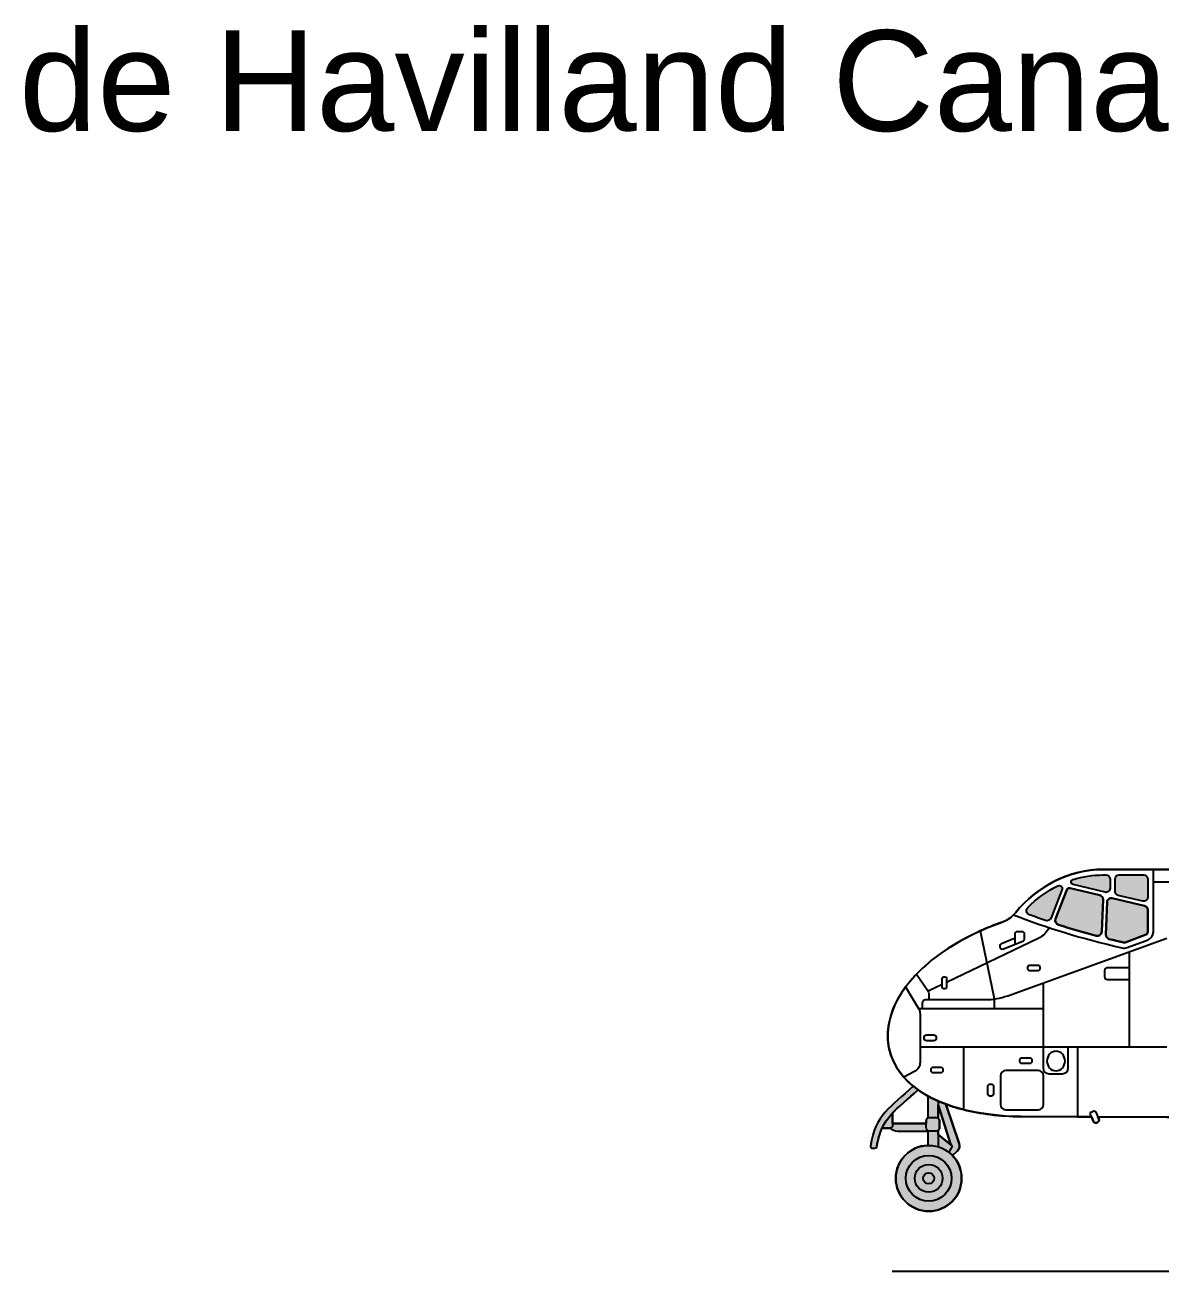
# Model space of a CAD drawing. Extents: x 65 to 351, y 40 to 244.
# Drawn here: x 65.3 to 114, y 190.4 to 243.9 of the extents above; entities that cross this region are included whole.
import ezdxf

# ---------------------------------------------------------------- set-up
doc = ezdxf.new("R2010")
doc.units = 0
doc.header["$MEASUREMENT"] = 0
for name, color, linetype in [('4-VIEW', 7, 'CONTINUOUS'), ('SOLIDS', 7, 'CONTINUOUS'), ('TITLE', 7, 'CONTINUOUS')]:
    doc.layers.add(name, color=color, linetype=linetype)

msp = doc.modelspace()

# ---------------------------------------------------------------- hatches: boundary and pattern name
at = {"layer": 'SOLIDS'}
h = msp.add_hatch(color=254, dxfattribs=at)
edge = h.paths.add_edge_path()
edge.add_spline(control_points=[(109.567, 206.948), (109.094, 206.713), (108.659, 206.397), (108.278, 206.019), (108.231, 205.972), (108.213, 205.908), (108.227, 205.843), (108.241, 205.777), (108.285, 205.727), (108.348, 205.704), (108.577, 205.62), (108.807, 205.538), (109.038, 205.46), (109.136, 205.427), (109.242, 205.476), (109.278, 205.572), (109.278, 205.572), (109.754, 206.8), (109.754, 206.8), (109.799, 206.916), (109.65, 206.99), (109.567, 206.948), (109.567, 206.948), (109.567, 206.948), (109.567, 206.948)], knot_values=[0, 0, 0, 0, 1, 1, 1, 2, 2, 2, 3, 3, 3, 4, 4, 4, 5, 5, 5, 6, 6, 6, 7, 7, 7, 8, 8, 8, 8], degree=3, periodic=1)
edge = h.paths.add_edge_path()
edge.add_spline(control_points=[(111.519, 207.414), (111.07, 207.414), (110.634, 207.343), (110.219, 207.212), (110.171, 207.196), (110.139, 207.152), (110.141, 207.101), (110.143, 207.05), (110.177, 207.009), (110.227, 206.997), (110.227, 206.997), (111.593, 206.672), (111.593, 206.672), (111.647, 206.659), (111.699, 206.67), (111.742, 206.705), (111.786, 206.739), (111.809, 206.787), (111.809, 206.842), (111.809, 206.842), (111.809, 207.238), (111.809, 207.238), (111.809, 207.335), (111.73, 207.414), (111.633, 207.414), (111.633, 207.414), (111.519, 207.414), (111.519, 207.414), (111.519, 207.414), (111.519, 207.414), (111.519, 207.414)], knot_values=[0, 0, 0, 0, 1, 1, 1, 2, 2, 2, 3, 3, 3, 4, 4, 4, 5, 5, 5, 6, 6, 6, 7, 7, 7, 8, 8, 8, 9, 9, 9, 10, 10, 10, 10], degree=3, periodic=1)
edge = h.paths.add_edge_path()
edge.add_spline(control_points=[(112.02, 207.238), (112.02, 207.238), (112.02, 206.708), (112.02, 206.708), (112.02, 206.626), (112.074, 206.557), (112.155, 206.538), (112.155, 206.538), (113.208, 206.287), (113.208, 206.287), (113.263, 206.274), (113.314, 206.286), (113.358, 206.32), (113.401, 206.355), (113.424, 206.402), (113.424, 206.458), (113.424, 206.458), (113.424, 207.238), (113.424, 207.238), (113.424, 207.335), (113.345, 207.414), (113.249, 207.414), (113.249, 207.414), (112.195, 207.414), (112.195, 207.414), (112.099, 207.414), (112.02, 207.335), (112.02, 207.238), (112.02, 207.238), (112.02, 207.238), (112.02, 207.238)], knot_values=[0, 0, 0, 0, 1, 1, 1, 2, 2, 2, 3, 3, 3, 4, 4, 4, 5, 5, 5, 6, 6, 6, 7, 7, 7, 8, 8, 8, 9, 9, 9, 10, 10, 10, 10], degree=3, periodic=1)
edge = h.paths.add_edge_path()
edge.add_spline(control_points=[(111.685, 206.256), (111.687, 206.31), (111.711, 206.356), (111.754, 206.388), (111.798, 206.421), (111.848, 206.432), (111.901, 206.419), (111.901, 206.419), (113.29, 206.089), (113.29, 206.089), (113.369, 206.069), (113.424, 206), (113.424, 205.918), (113.424, 205.918), (113.424, 204.961), (113.424, 204.961), (113.424, 204.912), (113.398, 204.874), (113.352, 204.856), (113.352, 204.856), (112.458, 204.52), (112.458, 204.52), (112.43, 204.509), (112.398, 204.516), (112.37, 204.522), (112.37, 204.522), (111.77, 204.665), (111.77, 204.665), (111.681, 204.687), (111.621, 204.767), (111.625, 204.859), (111.625, 204.859), (111.685, 206.256), (111.685, 206.256), (111.685, 206.256), (111.685, 206.256), (111.685, 206.256)], knot_values=[0, 0, 0, 0, 1, 1, 1, 2, 2, 2, 3, 3, 3, 4, 4, 4, 5, 5, 5, 6, 6, 6, 7, 7, 7, 8, 8, 8, 9, 9, 9, 10, 10, 10, 11, 11, 11, 12, 12, 12, 12], degree=3, periodic=1)
edge = h.paths.add_edge_path()
edge.add_spline(control_points=[(110.09, 206.85), (110.09, 206.85), (111.376, 206.544), (111.376, 206.544), (111.458, 206.525), (111.514, 206.451), (111.511, 206.366), (111.511, 206.366), (111.451, 204.984), (111.451, 204.984), (111.449, 204.924), (111.422, 204.874), (111.374, 204.838), (111.326, 204.803), (111.269, 204.792), (111.211, 204.807), (110.669, 204.95), (110.129, 205.106), (109.594, 205.277), (109.488, 205.31), (109.434, 205.425), (109.474, 205.528), (109.474, 205.528), (109.96, 206.782), (109.96, 206.782), (109.98, 206.834), (110.035, 206.863), (110.09, 206.85)], knot_values=[0, 0, 0, 0, 1, 1, 1, 2, 2, 2, 3, 3, 3, 4, 4, 4, 5, 5, 5, 6, 6, 6, 7, 7, 7, 8, 8, 8, 9, 9, 9, 9], degree=3, periodic=1)
h = msp.add_hatch(color=252, dxfattribs=at)
edge = h.paths.add_edge_path()
edge.add_spline(control_points=[(105.012, 197.495), (104.93, 197.522), (104.85, 197.55), (104.772, 197.579), (104.772, 197.579), (105.337, 195.897), (105.337, 195.897), (105.377, 195.777), (105.347, 195.652), (105.255, 195.564), (105.255, 195.564), (105.056, 195.375), (105.056, 195.375), (105.296, 195.122), (105.444, 194.779), (105.444, 194.403), (105.444, 193.623), (104.812, 192.991), (104.032, 192.991), (103.252, 192.991), (102.62, 193.623), (102.62, 194.403), (102.62, 195.169), (103.23, 195.792), (103.99, 195.814), (103.99, 195.814), (103.992, 196.431), (103.992, 196.431), (103.992, 196.431), (102.708, 196.431), (102.708, 196.431), (102.566, 196.431), (102.487, 196.475), (102.378, 196.554), (102.37, 196.553), (102.363, 196.552), (102.356, 196.552), (102.356, 196.552), (102.033, 196.552), (102.033, 196.552), (101.932, 196.332), (101.855, 196.075), (101.808, 195.759), (101.802, 195.72), (101.769, 195.691), (101.729, 195.691), (101.729, 195.691), (101.616, 195.691), (101.616, 195.691), (101.567, 195.691), (101.53, 195.734), (101.537, 195.783), (101.735, 197.145), (102.403, 197.447), (103.366, 198.358), (103.337, 198.382), (103.308, 198.407), (103.28, 198.431), (103.28, 198.431), (103.28, 198.431), (103.28, 198.431), (103.28, 198.431), (103.633, 198.158), (103.633, 198.158), (103.633, 198.158), (103.579, 198.196), (103.579, 198.196), (103.153, 197.803), (102.78, 197.525), (102.483, 197.209), (102.483, 197.209), (102.483, 196.755), (102.483, 196.755), (102.483, 196.755), (103.922, 196.755), (103.922, 196.755), (103.922, 196.755), (103.922, 196.858), (103.922, 196.858), (103.922, 196.912), (103.951, 196.959), (103.995, 196.985), (103.995, 196.985), (103.998, 197.932), (103.998, 197.932), (103.998, 197.932), (104.432, 197.717), (104.432, 197.717), (104.432, 197.717), (105.012, 197.495), (105.012, 197.495), (105.012, 197.495), (105.012, 197.495), (105.012, 197.495)], knot_values=[0, 0, 0, 0, 1, 1, 1, 2, 2, 2, 3, 3, 3, 4, 4, 4, 5, 5, 5, 6, 6, 6, 7, 7, 7, 8, 8, 8, 9, 9, 9, 10, 10, 10, 11, 11, 11, 12, 12, 12, 13, 13, 13, 14, 14, 14, 15, 15, 15, 16, 16, 16, 17, 17, 17, 18, 18, 18, 19, 19, 19, 20, 20, 20, 21, 21, 21, 22, 22, 22, 23, 23, 23, 24, 24, 24, 25, 25, 25, 26, 26, 26, 27, 27, 27, 28, 28, 28, 29, 29, 29, 30, 30, 30, 31, 31, 31, 31], degree=3, periodic=1)
edge = h.paths.add_edge_path()
edge.add_spline(control_points=[(103.635, 198.157), (103.749, 198.079), (103.87, 198.004), (103.998, 197.932), (103.998, 197.932), (103.635, 198.157), (103.635, 198.157), (103.635, 198.157), (103.635, 198.157), (103.635, 198.157)], knot_values=[0, 0, 0, 0, 1, 1, 1, 2, 2, 2, 3, 3, 3, 3], degree=3, periodic=1)
edge = h.paths.add_edge_path()
edge.add_spline(control_points=[(104.501, 196.579), (104.501, 196.527), (104.475, 196.482), (104.434, 196.456), (104.434, 196.456), (104.435, 196.278), (104.435, 196.278), (104.435, 196.278), (104.987, 195.846), (104.987, 195.846), (104.987, 195.846), (104.433, 197.559), (104.433, 197.559), (104.433, 197.559), (104.434, 196.982), (104.434, 196.982), (104.474, 196.956), (104.501, 196.91), (104.501, 196.858), (104.501, 196.858), (104.501, 196.579), (104.501, 196.579)], knot_values=[0, 0, 0, 0, 1, 1, 1, 2, 2, 2, 3, 3, 3, 4, 4, 4, 5, 5, 5, 6, 6, 6, 7, 7, 7, 7], degree=3, periodic=1)
h = msp.add_hatch(color=254, dxfattribs=at)
edge = h.paths.add_edge_path()
edge.add_spline(control_points=[(104.032, 195.383), (103.49, 195.383), (103.052, 194.944), (103.052, 194.403), (103.052, 193.862), (103.49, 193.423), (104.032, 193.423), (104.573, 193.423), (105.012, 193.862), (105.012, 194.403), (105.012, 194.944), (104.573, 195.383), (104.032, 195.383)], knot_values=[0, 0, 0, 0, 1, 1, 1, 2, 2, 2, 3, 3, 3, 4, 4, 4, 4], degree=3, periodic=1)

# ---------------------------------------------------------------- linework, layer by layer
at = {"layer": '4-VIEW', "color": 250}
for points in [[(120.546, 207.104), (113.663, 207.104)], [(112.624, 204.118), (112.624, 200.035)], [(104.614, 202.717), (104.003, 202.424)], [(108.94, 202.785), (108.94, 200.035)], [(103.598, 201.679), (108.94, 201.679)], [(103.662, 200.035), (114.24, 200.035)], [(105.521, 200.035), (105.521, 197.348)], [(110.409, 200.035), (110.409, 197.039)], [(103.998, 197.932), (103.995, 196.985)], [(104.432, 197.717), (104.433, 196.982)], [(104.987, 195.846), (104.432, 197.559)], [(102.483, 196.755), (103.922, 196.755)], [(133.512, 196.947), (111.287, 197.035)], [(103.992, 196.453), (103.99, 195.814)], [(104.434, 196.456), (104.436, 195.756)], [(102.465, 190.425), (190.306, 190.425)]]:
    msp.add_lwpolyline(points, dxfattribs=at)
for points, knots in [([(111.011, 197.037), (111.011, 197.037), (108.003, 197.048), (108.003, 197.048), (100.55, 197.165), (100.468, 202.948), (107.178, 205.392), (107.412, 205.477), (107.592, 205.604), (107.751, 205.795), (108.684, 206.921), (110.033, 207.653), (111.519, 207.653), (111.519, 207.653), (123.133, 207.653), (123.133, 207.653)], [0, 0, 0, 0, 1, 1, 1, 2, 2, 2, 3, 3, 3, 4, 4, 4, 5, 5, 5, 5]), ([(107.671, 205.706), (109.062, 205.158), (110.602, 204.682), (112.316, 204.289), (112.395, 204.271), (112.467, 204.268), (112.542, 204.297), (112.542, 204.297), (113.436, 204.633), (113.436, 204.633), (113.575, 204.685), (113.663, 204.812), (113.663, 204.961), (113.663, 204.961), (113.663, 207.653), (113.663, 207.653)], [0, 0, 0, 0, 1, 1, 1, 2, 2, 2, 3, 3, 3, 4, 4, 4, 5, 5, 5, 5]), ([(111.633, 207.414), (111.633, 207.414), (111.519, 207.414), (111.519, 207.414), (111.07, 207.414), (110.634, 207.343), (110.219, 207.212), (110.171, 207.196), (110.139, 207.152), (110.141, 207.101), (110.143, 207.05), (110.177, 207.009), (110.227, 206.997), (110.227, 206.997), (111.593, 206.672), (111.593, 206.672), (111.647, 206.659), (111.699, 206.67), (111.742, 206.705), (111.786, 206.739), (111.809, 206.787), (111.809, 206.842), (111.809, 206.842), (111.809, 207.238), (111.809, 207.238), (111.809, 207.335), (111.73, 207.414), (111.633, 207.414), (111.633, 207.414), (111.633, 207.414), (111.633, 207.414)], [0, 0, 0, 0, 1, 1, 1, 2, 2, 2, 3, 3, 3, 4, 4, 4, 5, 5, 5, 6, 6, 6, 7, 7, 7, 8, 8, 8, 9, 9, 9, 10, 10, 10, 10]), ([(113.424, 206.458), (113.424, 206.458), (113.424, 207.238), (113.424, 207.238), (113.424, 207.335), (113.345, 207.414), (113.249, 207.414), (113.249, 207.414), (112.195, 207.414), (112.195, 207.414), (112.098, 207.414), (112.02, 207.335), (112.02, 207.238), (112.02, 207.238), (112.02, 206.708), (112.02, 206.708), (112.02, 206.626), (112.074, 206.557), (112.154, 206.538), (112.154, 206.538), (113.208, 206.287), (113.208, 206.287), (113.262, 206.274), (113.314, 206.286), (113.358, 206.32), (113.401, 206.355), (113.424, 206.402), (113.424, 206.458), (113.424, 206.458), (113.424, 206.458), (113.424, 206.458)], [0, 0, 0, 0, 1, 1, 1, 2, 2, 2, 3, 3, 3, 4, 4, 4, 5, 5, 5, 6, 6, 6, 7, 7, 7, 8, 8, 8, 9, 9, 9, 10, 10, 10, 10]), ([(108.348, 205.704), (108.577, 205.62), (108.807, 205.538), (109.038, 205.46), (109.136, 205.427), (109.241, 205.476), (109.278, 205.572), (109.278, 205.572), (109.754, 206.8), (109.754, 206.8), (109.799, 206.916), (109.65, 206.99), (109.567, 206.948), (109.094, 206.713), (108.659, 206.397), (108.278, 206.019), (108.231, 205.972), (108.212, 205.908), (108.227, 205.843), (108.241, 205.777), (108.284, 205.727), (108.348, 205.704), (108.348, 205.704), (108.348, 205.704), (108.348, 205.704)], [0, 0, 0, 0, 1, 1, 1, 2, 2, 2, 3, 3, 3, 4, 4, 4, 5, 5, 5, 6, 6, 6, 7, 7, 7, 8, 8, 8, 8]), ([(109.594, 205.277), (110.129, 205.106), (110.669, 204.95), (111.211, 204.807), (111.269, 204.792), (111.325, 204.803), (111.373, 204.838), (111.422, 204.874), (111.448, 204.924), (111.451, 204.984), (111.451, 204.984), (111.511, 206.366), (111.511, 206.366), (111.514, 206.451), (111.458, 206.525), (111.376, 206.544), (111.376, 206.544), (110.09, 206.85), (110.09, 206.85), (110.035, 206.863), (109.98, 206.834), (109.96, 206.782), (109.96, 206.782), (109.474, 205.528), (109.474, 205.528), (109.434, 205.425), (109.488, 205.31), (109.594, 205.277), (109.594, 205.277), (109.594, 205.277), (109.594, 205.277)], [0, 0, 0, 0, 1, 1, 1, 2, 2, 2, 3, 3, 3, 4, 4, 4, 5, 5, 5, 6, 6, 6, 7, 7, 7, 8, 8, 8, 9, 9, 9, 10, 10, 10, 10]), ([(111.77, 204.665), (111.97, 204.615), (112.17, 204.568), (112.37, 204.522), (112.398, 204.516), (112.43, 204.509), (112.458, 204.52), (112.458, 204.52), (113.352, 204.856), (113.352, 204.856), (113.398, 204.874), (113.424, 204.912), (113.424, 204.961), (113.424, 204.961), (113.424, 205.918), (113.424, 205.918), (113.424, 206), (113.369, 206.069), (113.289, 206.089), (113.289, 206.089), (111.9, 206.419), (111.9, 206.419), (111.848, 206.432), (111.798, 206.421), (111.754, 206.388), (111.711, 206.356), (111.687, 206.31), (111.684, 206.256), (111.684, 206.256), (111.625, 204.859), (111.625, 204.859), (111.621, 204.767), (111.681, 204.687), (111.77, 204.665), (111.77, 204.665), (111.77, 204.665), (111.77, 204.665)], [0, 0, 0, 0, 1, 1, 1, 2, 2, 2, 3, 3, 3, 4, 4, 4, 5, 5, 5, 6, 6, 6, 7, 7, 7, 8, 8, 8, 9, 9, 9, 10, 10, 10, 11, 11, 11, 12, 12, 12, 12]), ([(103.767, 201.679), (103.767, 201.679), (103.767, 201.925), (103.767, 201.925), (103.767, 202.004), (103.832, 202.068), (103.911, 202.068), (103.911, 202.068), (106.468, 202.068), (106.468, 202.068), (106.809, 202.068), (107.101, 202.119), (107.422, 202.236), (107.422, 202.236), (114.24, 204.703), (114.24, 204.703)], [0, 0, 0, 0, 1, 1, 1, 2, 2, 2, 3, 3, 3, 4, 4, 4, 5, 5, 5, 5]), ([(109.213, 205.149), (109.063, 204.951), (108.97, 204.804), (108.732, 204.69), (108.732, 204.69), (104.798, 202.805), (104.798, 202.805)], [0, 0, 0, 0, 1, 1, 1, 2, 2, 2, 2]), ([(106.242, 205.01), (106.242, 205.01), (106.821, 202.186), (106.821, 202.186), (106.834, 202.12), (106.84, 202.062), (106.84, 201.994), (106.84, 201.994), (106.84, 201.679), (106.84, 201.679)], [0, 0, 0, 0, 1, 1, 1, 2, 2, 2, 3, 3, 3, 3]), ([(107.733, 204.434), (107.733, 204.434), (107.733, 204.893), (107.733, 204.893), (107.733, 204.946), (107.776, 204.989), (107.828, 204.989), (107.828, 204.989), (108.032, 204.989), (108.032, 204.989), (108.085, 204.989), (108.128, 204.946), (108.128, 204.893), (108.128, 204.893), (108.128, 204.653), (108.128, 204.653), (108.128, 204.614), (108.105, 204.58), (108.068, 204.565), (108.068, 204.565), (107.232, 204.226), (107.232, 204.226), (107.169, 204.2), (107.1, 204.247), (107.1, 204.315), (107.1, 204.315), (107.1, 204.383), (107.1, 204.383), (107.1, 204.423), (107.123, 204.456), (107.16, 204.472), (107.16, 204.472), (107.733, 204.712), (107.733, 204.712)], [0, 0, 0, 0, 1, 1, 1, 2, 2, 2, 3, 3, 3, 4, 4, 4, 5, 5, 5, 6, 6, 6, 7, 7, 7, 8, 8, 8, 9, 9, 9, 10, 10, 10, 11, 11, 11, 11]), ([(103.507, 203.157), (103.507, 203.157), (103.975, 202.474), (103.975, 202.474), (104.016, 202.413), (104.036, 202.35), (104.036, 202.276), (104.036, 202.276), (104.036, 202.068), (104.036, 202.068)], [0, 0, 0, 0, 1, 1, 1, 2, 2, 2, 3, 3, 3, 3]), ([(108.375, 203.298), (108.375, 203.298), (108.697, 203.298), (108.697, 203.298), (108.749, 203.298), (108.792, 203.341), (108.792, 203.393), (108.792, 203.393), (108.792, 203.456), (108.792, 203.456), (108.792, 203.509), (108.749, 203.551), (108.697, 203.551), (108.697, 203.551), (108.375, 203.551), (108.375, 203.551), (108.323, 203.551), (108.281, 203.509), (108.281, 203.456), (108.281, 203.456), (108.281, 203.393), (108.281, 203.393), (108.281, 203.341), (108.323, 203.298), (108.375, 203.298), (108.375, 203.298), (108.375, 203.298), (108.375, 203.298)], [0, 0, 0, 0, 1, 1, 1, 2, 2, 2, 3, 3, 3, 4, 4, 4, 5, 5, 5, 6, 6, 6, 7, 7, 7, 8, 8, 8, 9, 9, 9, 9]), ([(112.624, 203.433), (112.624, 203.433), (111.703, 203.433), (111.703, 203.433), (111.633, 203.433), (111.576, 203.375), (111.576, 203.305), (111.576, 203.305), (111.576, 203.054), (111.576, 203.054), (111.576, 202.984), (111.633, 202.927), (111.703, 202.927), (111.703, 202.927), (112.624, 202.927), (112.624, 202.927)], [0, 0, 0, 0, 1, 1, 1, 2, 2, 2, 3, 3, 3, 4, 4, 4, 5, 5, 5, 5]), ([(103.042, 202.608), (103.042, 202.608), (103.598, 201.679), (103.598, 201.679), (103.642, 201.607), (103.662, 201.534), (103.662, 201.45), (103.662, 201.45), (103.662, 199.379), (103.662, 199.379), (103.662, 199.208), (103.573, 199.062), (103.422, 198.983), (103.422, 198.983), (102.964, 198.745), (102.964, 198.745)], [0, 0, 0, 0, 1, 1, 1, 2, 2, 2, 3, 3, 3, 4, 4, 4, 5, 5, 5, 5]), ([(104.682, 202.529), (104.682, 202.529), (104.73, 202.529), (104.73, 202.529), (104.767, 202.529), (104.798, 202.56), (104.798, 202.598), (104.798, 202.598), (104.798, 202.982), (104.798, 202.982), (104.798, 203.02), (104.767, 203.051), (104.73, 203.051), (104.73, 203.051), (104.682, 203.051), (104.682, 203.051), (104.645, 203.051), (104.614, 203.02), (104.614, 202.982), (104.614, 202.982), (104.614, 202.598), (104.614, 202.598), (104.614, 202.56), (104.645, 202.529), (104.682, 202.529), (104.682, 202.529), (104.682, 202.529), (104.682, 202.529)], [0, 0, 0, 0, 1, 1, 1, 2, 2, 2, 3, 3, 3, 4, 4, 4, 5, 5, 5, 6, 6, 6, 7, 7, 7, 8, 8, 8, 9, 9, 9, 9]), ([(103.932, 200.301), (103.932, 200.301), (104.253, 200.301), (104.253, 200.301), (104.306, 200.301), (104.348, 200.343), (104.348, 200.396), (104.348, 200.396), (104.348, 200.459), (104.348, 200.459), (104.348, 200.511), (104.306, 200.554), (104.253, 200.554), (104.253, 200.554), (103.932, 200.554), (103.932, 200.554), (103.88, 200.554), (103.837, 200.511), (103.837, 200.459), (103.837, 200.459), (103.837, 200.396), (103.837, 200.396), (103.837, 200.343), (103.88, 200.301), (103.932, 200.301), (103.932, 200.301), (103.932, 200.301), (103.932, 200.301)], [0, 0, 0, 0, 1, 1, 1, 2, 2, 2, 3, 3, 3, 4, 4, 4, 5, 5, 5, 6, 6, 6, 7, 7, 7, 8, 8, 8, 9, 9, 9, 9]), ([(108.94, 200.035), (108.94, 200.035), (108.94, 199.141), (108.94, 199.141), (108.94, 199.001), (109.055, 198.886), (109.196, 198.886), (109.196, 198.886), (109.759, 198.886), (109.759, 198.886), (109.9, 198.886), (110.014, 199.001), (110.014, 199.141), (110.014, 199.141), (110.014, 200.035), (110.014, 200.035)], [0, 0, 0, 0, 1, 1, 1, 2, 2, 2, 3, 3, 3, 4, 4, 4, 5, 5, 5, 5]), ([(108.041, 199.321), (108.041, 199.321), (108.362, 199.321), (108.362, 199.321), (108.415, 199.321), (108.457, 199.364), (108.457, 199.416), (108.457, 199.416), (108.457, 199.479), (108.457, 199.479), (108.457, 199.531), (108.415, 199.574), (108.362, 199.574), (108.362, 199.574), (108.041, 199.574), (108.041, 199.574), (107.989, 199.574), (107.946, 199.531), (107.946, 199.479), (107.946, 199.479), (107.946, 199.416), (107.946, 199.416), (107.946, 199.364), (107.989, 199.321), (108.041, 199.321), (108.041, 199.321), (108.041, 199.321), (108.041, 199.321)], [0, 0, 0, 0, 1, 1, 1, 2, 2, 2, 3, 3, 3, 4, 4, 4, 5, 5, 5, 6, 6, 6, 7, 7, 7, 8, 8, 8, 9, 9, 9, 9]), ([(109.49, 199.853), (109.704, 199.853), (109.877, 199.666), (109.877, 199.434), (109.877, 199.203), (109.704, 199.015), (109.49, 199.015), (109.276, 199.015), (109.102, 199.203), (109.102, 199.434), (109.102, 199.666), (109.276, 199.853), (109.49, 199.853), (109.49, 199.853), (109.49, 199.853), (109.49, 199.853)], [0, 0, 0, 0, 1, 1, 1, 2, 2, 2, 3, 3, 3, 4, 4, 4, 5, 5, 5, 5]), ([(104.227, 198.921), (104.227, 198.921), (104.548, 198.921), (104.548, 198.921), (104.601, 198.921), (104.643, 198.963), (104.643, 199.015), (104.643, 199.015), (104.643, 199.079), (104.643, 199.079), (104.643, 199.131), (104.601, 199.173), (104.548, 199.173), (104.548, 199.173), (104.227, 199.173), (104.227, 199.173), (104.175, 199.173), (104.132, 199.131), (104.132, 199.079), (104.132, 199.079), (104.132, 199.015), (104.132, 199.015), (104.132, 198.963), (104.175, 198.921), (104.227, 198.921), (104.227, 198.921), (104.227, 198.921), (104.227, 198.921)], [0, 0, 0, 0, 1, 1, 1, 2, 2, 2, 3, 3, 3, 4, 4, 4, 5, 5, 5, 6, 6, 6, 7, 7, 7, 8, 8, 8, 9, 9, 9, 9]), ([(107.339, 199.024), (107.339, 199.024), (108.719, 199.024), (108.719, 199.024), (108.847, 199.024), (108.951, 198.919), (108.951, 198.792), (108.951, 198.792), (108.951, 197.569), (108.951, 197.569), (108.951, 197.442), (108.847, 197.337), (108.719, 197.337), (108.719, 197.337), (107.339, 197.337), (107.339, 197.337), (107.212, 197.337), (107.107, 197.442), (107.107, 197.569), (107.107, 197.569), (107.107, 198.792), (107.107, 198.792), (107.107, 198.919), (107.212, 199.024), (107.339, 199.024), (107.339, 199.024), (107.339, 199.024), (107.339, 199.024)], [0, 0, 0, 0, 1, 1, 1, 2, 2, 2, 3, 3, 3, 4, 4, 4, 5, 5, 5, 6, 6, 6, 7, 7, 7, 8, 8, 8, 9, 9, 9, 9]), ([(103.366, 198.358), (102.403, 197.447), (101.735, 197.145), (101.537, 195.783), (101.53, 195.734), (101.567, 195.691), (101.616, 195.691), (101.616, 195.691), (101.729, 195.691), (101.729, 195.691), (101.769, 195.691), (101.802, 195.72), (101.808, 195.759), (102.001, 197.044), (102.671, 197.359), (103.579, 198.196)], [0, 0, 0, 0, 1, 1, 1, 2, 2, 2, 3, 3, 3, 4, 4, 4, 5, 5, 5, 5]), ([(106.816, 198.028), (106.816, 198.028), (106.816, 198.349), (106.816, 198.349), (106.816, 198.402), (106.774, 198.444), (106.721, 198.444), (106.721, 198.444), (106.658, 198.444), (106.658, 198.444), (106.606, 198.444), (106.564, 198.402), (106.564, 198.349), (106.564, 198.349), (106.564, 198.028), (106.564, 198.028), (106.564, 197.976), (106.606, 197.933), (106.658, 197.933), (106.658, 197.933), (106.721, 197.933), (106.721, 197.933), (106.774, 197.933), (106.816, 197.976), (106.816, 198.028), (106.816, 198.028), (106.816, 198.028), (106.816, 198.028)], [0, 0, 0, 0, 1, 1, 1, 2, 2, 2, 3, 3, 3, 4, 4, 4, 5, 5, 5, 6, 6, 6, 7, 7, 7, 8, 8, 8, 9, 9, 9, 9]), ([(102.483, 197.209), (102.483, 197.209), (102.483, 196.68), (102.483, 196.68), (102.483, 196.61), (102.425, 196.552), (102.355, 196.552), (102.355, 196.552), (102.03, 196.552), (102.03, 196.552)], [0, 0, 0, 0, 1, 1, 1, 2, 2, 2, 3, 3, 3, 3]), ([(104.772, 197.579), (104.772, 197.579), (105.337, 195.897), (105.337, 195.897), (105.377, 195.777), (105.347, 195.652), (105.255, 195.564), (105.255, 195.564), (105.056, 195.375), (105.056, 195.375)], [0, 0, 0, 0, 1, 1, 1, 2, 2, 2, 3, 3, 3, 3]), ([(111.328, 196.937), (111.328, 196.937), (111.203, 197.233), (111.203, 197.233), (111.182, 197.281), (111.127, 197.303), (111.078, 197.283), (111.078, 197.283), (111.02, 197.258), (111.02, 197.258), (110.972, 197.238), (110.95, 197.182), (110.97, 197.134), (110.97, 197.134), (111.096, 196.838), (111.096, 196.838), (111.116, 196.79), (111.172, 196.767), (111.22, 196.788), (111.22, 196.788), (111.278, 196.812), (111.278, 196.812), (111.326, 196.833), (111.348, 196.889), (111.328, 196.937), (111.328, 196.937), (111.328, 196.937), (111.328, 196.937)], [0, 0, 0, 0, 1, 1, 1, 2, 2, 2, 3, 3, 3, 4, 4, 4, 5, 5, 5, 6, 6, 6, 7, 7, 7, 8, 8, 8, 9, 9, 9, 9]), ([(104.069, 196.431), (104.069, 196.431), (104.353, 196.431), (104.353, 196.431), (104.435, 196.431), (104.501, 196.498), (104.501, 196.579), (104.501, 196.579), (104.501, 196.858), (104.501, 196.858), (104.501, 196.939), (104.435, 197.006), (104.353, 197.006), (104.353, 197.006), (104.069, 197.006), (104.069, 197.006), (103.988, 197.006), (103.922, 196.939), (103.922, 196.858), (103.922, 196.858), (103.922, 196.579), (103.922, 196.579), (103.922, 196.498), (103.988, 196.431), (104.069, 196.431), (104.069, 196.431), (104.069, 196.431), (104.069, 196.431)], [0, 0, 0, 0, 1, 1, 1, 2, 2, 2, 3, 3, 3, 4, 4, 4, 5, 5, 5, 6, 6, 6, 7, 7, 7, 8, 8, 8, 9, 9, 9, 9]), ([(102.377, 196.554), (102.486, 196.475), (102.566, 196.431), (102.707, 196.431), (102.707, 196.431), (103.992, 196.431), (103.992, 196.431)], [0, 0, 0, 0, 1, 1, 1, 2, 2, 2, 2]), ([(104.435, 196.278), (104.435, 196.278), (104.987, 195.846), (104.987, 195.846), (105.026, 195.816), (105.036, 195.763), (105.011, 195.721), (105.011, 195.721), (104.892, 195.523), (104.892, 195.523)], [0, 0, 0, 0, 1, 1, 1, 2, 2, 2, 3, 3, 3, 3]), ([(104.032, 192.991), (104.812, 192.991), (105.444, 193.623), (105.444, 194.403), (105.444, 195.183), (104.812, 195.815), (104.032, 195.815), (103.252, 195.815), (102.62, 195.183), (102.62, 194.403), (102.62, 193.623), (103.252, 192.991), (104.032, 192.991), (104.032, 192.991), (104.032, 192.991), (104.032, 192.991)], [0, 0, 0, 0, 1, 1, 1, 2, 2, 2, 3, 3, 3, 4, 4, 4, 5, 5, 5, 5]), ([(104.032, 193.423), (104.573, 193.423), (105.012, 193.862), (105.012, 194.403), (105.012, 194.944), (104.573, 195.383), (104.032, 195.383), (103.49, 195.383), (103.052, 194.944), (103.052, 194.403), (103.052, 193.862), (103.49, 193.423), (104.032, 193.423), (104.032, 193.423), (104.032, 193.423), (104.032, 193.423)], [0, 0, 0, 0, 1, 1, 1, 2, 2, 2, 3, 3, 3, 4, 4, 4, 5, 5, 5, 5]), ([(104.032, 193.811), (104.359, 193.811), (104.623, 194.076), (104.623, 194.403), (104.623, 194.73), (104.359, 194.994), (104.032, 194.994), (103.705, 194.994), (103.44, 194.73), (103.44, 194.403), (103.44, 194.076), (103.705, 193.811), (104.032, 193.811), (104.032, 193.811), (104.032, 193.811), (104.032, 193.811)], [0, 0, 0, 0, 1, 1, 1, 2, 2, 2, 3, 3, 3, 4, 4, 4, 5, 5, 5, 5]), ([(104.032, 194.166), (104.163, 194.166), (104.269, 194.272), (104.269, 194.403), (104.269, 194.534), (104.163, 194.64), (104.032, 194.64), (103.901, 194.64), (103.795, 194.534), (103.795, 194.403), (103.795, 194.272), (103.901, 194.166), (104.032, 194.166), (104.032, 194.166), (104.032, 194.166), (104.032, 194.166)], [0, 0, 0, 0, 1, 1, 1, 2, 2, 2, 3, 3, 3, 4, 4, 4, 5, 5, 5, 5])]:
    msp.add_open_spline(points, degree=3, knots=knots, dxfattribs=at)
at = {"layer": 'SOLIDS'}
for points, knots in [([(170.627, 211.114), (171.786, 211.198), (172.677, 211.904), (173.026, 212.877), (173.059, 212.968), (173.087, 213.061), (173.11, 213.157), (173.11, 213.157), (174.624, 219.461), (174.624, 219.461), (174.624, 219.461), (176.545, 227.458), (176.545, 227.458), (176.545, 227.458), (176.223, 227.367), (176.223, 227.367), (176.174, 227.353), (176.132, 227.383), (176.112, 227.43), (176.112, 227.43), (176.08, 227.506), (176.08, 227.506), (176.06, 227.552), (176.086, 227.605), (176.133, 227.625), (176.133, 227.625), (176.637, 227.84), (176.637, 227.84), (176.637, 227.84), (177.048, 229.551), (177.048, 229.551), (177.048, 229.551), (177.139, 229.932), (177.139, 229.932), (177.354, 230.824), (178.171, 231.243), (179.277, 231.381), (179.77, 231.442), (180.32, 231.448), (180.899, 231.415), (183.11, 231.289), (185.749, 230.6), (187.275, 230.299), (187.453, 230.264), (187.582, 230.125), (187.606, 229.946), (187.606, 229.946), (187.656, 229.551), (187.656, 229.551), (187.656, 229.551), (190.273, 209.522), (190.273, 209.522), (190.292, 209.381), (190.199, 209.25), (190.06, 209.222), (190.06, 209.222), (189.646, 209.136), (189.646, 209.136), (189.646, 209.136), (183.073, 207.779), (183.073, 207.779), (183.073, 207.779), (176.284, 206.376), (176.284, 206.376), (176.284, 206.376), (168.511, 204.77), (168.511, 204.77), (168.511, 204.77), (168.475, 204.763), (168.475, 204.763), (168.475, 204.763), (155.394, 199.241), (155.394, 199.241), (155.394, 199.241), (152.327, 197.948), (152.327, 197.948), (152.327, 197.948), (151.477, 197.588), (151.477, 197.588), (150.794, 197.3), (150.14, 197.106), (149.461, 196.998), (148.99, 196.922), (148.505, 196.887), (147.991, 196.889), (147.991, 196.889), (143.308, 196.908), (143.308, 196.908), (143.308, 196.908), (143.308, 196.707), (143.308, 196.707), (143.308, 196.619), (143.237, 196.547), (143.149, 196.547), (143.149, 196.547), (142.941, 196.547), (142.941, 196.547), (142.853, 196.547), (142.781, 196.619), (142.781, 196.707), (142.781, 196.707), (142.781, 196.91), (142.781, 196.91), (142.781, 196.91), (136.127, 196.936), (136.127, 196.936), (136.536, 196.574), (136.794, 196.044), (136.794, 195.454), (136.794, 194.36), (135.907, 193.473), (134.813, 193.473), (133.72, 193.473), (132.833, 194.36), (132.833, 195.454), (132.833, 196.049), (133.096, 196.584), (133.512, 196.947), (133.512, 196.947), (128.236, 196.968), (128.236, 196.968), (128.236, 196.968), (128.236, 196.735), (128.236, 196.735), (128.236, 196.673), (128.186, 196.623), (128.125, 196.623), (128.125, 196.623), (127.465, 196.623), (127.465, 196.623), (127.404, 196.623), (127.354, 196.673), (127.354, 196.735), (127.354, 196.735), (127.354, 196.971), (127.354, 196.971), (127.354, 196.971), (126.769, 196.974), (126.769, 196.974), (126.769, 196.974), (126.769, 196.477), (126.769, 196.477), (126.769, 196.415), (126.719, 196.365), (126.658, 196.365), (126.658, 196.365), (126.475, 196.365), (126.475, 196.365), (126.414, 196.365), (126.364, 196.415), (126.364, 196.477), (126.364, 196.477), (126.364, 196.975), (126.364, 196.975), (126.364, 196.975), (125.468, 196.979), (125.468, 196.979), (125.468, 196.979), (125.387, 195.931), (125.387, 195.931), (125.379, 195.831), (125.296, 195.754), (125.196, 195.754), (125.196, 195.754), (124.964, 195.754), (124.964, 195.754), (124.858, 195.754), (124.773, 195.84), (124.773, 195.945), (124.773, 195.945), (124.773, 196.982), (124.773, 196.982), (124.773, 196.982), (124.341, 196.983), (124.341, 196.983), (124.341, 196.983), (114.241, 197.023), (114.241, 197.023), (114.241, 197.023), (111.287, 197.035), (111.287, 197.035), (111.287, 197.035), (111.328, 196.937), (111.328, 196.937), (111.349, 196.889), (111.326, 196.833), (111.278, 196.812), (111.278, 196.812), (111.22, 196.788), (111.22, 196.788), (111.172, 196.767), (111.116, 196.79), (111.096, 196.838), (111.096, 196.838), (111.012, 197.037), (111.012, 197.037), (111.012, 197.037), (110.409, 197.039), (110.409, 197.039), (110.409, 197.039), (108.003, 197.048), (108.003, 197.048), (107.057, 197.063), (106.23, 197.169), (105.521, 197.348), (105.344, 197.392), (105.175, 197.442), (105.012, 197.495), (105.012, 197.495), (104.432, 197.717), (104.432, 197.717), (104.432, 197.717), (103.998, 197.932), (103.998, 197.932), (103.998, 197.932), (103.635, 198.157), (103.635, 198.157), (103.635, 198.157), (103.633, 198.158), (103.633, 198.158), (103.633, 198.158), (103.633, 198.158), (103.633, 198.158), (103.633, 198.158), (103.28, 198.431), (103.28, 198.431), (103.28, 198.431), (103.28, 198.431), (103.28, 198.431), (103.165, 198.532), (103.059, 198.636), (102.964, 198.745), (102.014, 199.823), (102.05, 201.263), (103.042, 202.608), (103.179, 202.793), (103.334, 202.977), (103.507, 203.157), (104.161, 203.84), (105.074, 204.479), (106.242, 205.01), (106.538, 205.145), (106.85, 205.272), (107.179, 205.392), (107.374, 205.463), (107.532, 205.563), (107.671, 205.706), (107.699, 205.734), (107.725, 205.764), (107.752, 205.795), (108.684, 206.921), (110.034, 207.653), (111.519, 207.653), (111.519, 207.653), (113.663, 207.653), (113.663, 207.653), (113.663, 207.653), (114.241, 207.653), (114.241, 207.653), (114.241, 207.653), (115.614, 207.653), (115.614, 207.653), (115.614, 207.653), (115.472, 208.529), (115.472, 208.529), (115.472, 208.529), (115.377, 208.529), (115.377, 208.529), (115.332, 208.529), (115.295, 208.566), (115.295, 208.611), (115.295, 208.611), (115.295, 208.669), (115.295, 208.669), (115.295, 208.714), (115.332, 208.751), (115.377, 208.751), (115.377, 208.751), (116.067, 208.751), (116.067, 208.751), (116.112, 208.751), (116.148, 208.714), (116.148, 208.669), (116.148, 208.669), (116.148, 208.611), (116.148, 208.611), (116.148, 208.566), (116.112, 208.529), (116.067, 208.529), (116.067, 208.529), (115.898, 208.529), (115.898, 208.529), (115.898, 208.529), (116.057, 207.653), (116.057, 207.653), (116.057, 207.653), (116.325, 207.653), (116.325, 207.653), (116.325, 207.653), (123.133, 207.653), (123.133, 207.653), (124.145, 207.803), (125.171, 207.895), (126.181, 207.958), (126.192, 208.012), (126.206, 208.066), (126.221, 208.118), (126.271, 208.278), (126.341, 208.427), (126.432, 208.559), (126.672, 208.911), (127.05, 209.143), (127.509, 209.143), (127.51, 209.143), (127.511, 209.143), (127.512, 209.143), (129.723, 209.143), (130.781, 209.11), (132.323, 208.52), (132.323, 208.52), (132.969, 208.52), (132.969, 208.52), (133.128, 208.52), (133.264, 208.443), (133.348, 208.308), (133.348, 208.308), (133.545, 207.988), (133.545, 207.988), (133.741, 207.895), (133.947, 207.794), (134.164, 207.686), (134.178, 207.703), (134.199, 207.714), (134.222, 207.714), (134.222, 207.714), (134.74, 207.73), (134.74, 207.73), (134.755, 207.73), (134.768, 207.727), (134.781, 207.719), (134.781, 207.719), (135.487, 207.323), (135.487, 207.323), (135.487, 207.323), (145.901, 207.323), (145.901, 207.323), (146.154, 207.323), (146.391, 207.331), (146.624, 207.346), (146.955, 207.369), (147.279, 207.407), (147.631, 207.466), (147.631, 207.466), (149.181, 207.723), (149.181, 207.723), (149.181, 207.723), (167.448, 210.751), (167.448, 210.751), (167.448, 210.751), (168.052, 210.852), (168.052, 210.852), (168.781, 210.972), (169.612, 211.058), (170.505, 211.107), (170.545, 211.11), (170.586, 211.112), (170.627, 211.114)], [0, 0, 0, 0, 1, 1, 1, 2, 2, 2, 3, 3, 3, 4, 4, 4, 5, 5, 5, 6, 6, 6, 7, 7, 7, 8, 8, 8, 9, 9, 9, 10, 10, 10, 11, 11, 11, 12, 12, 12, 13, 13, 13, 14, 14, 14, 15, 15, 15, 16, 16, 16, 17, 17, 17, 18, 18, 18, 19, 19, 19, 20, 20, 20, 21, 21, 21, 22, 22, 22, 23, 23, 23, 24, 24, 24, 25, 25, 25, 26, 26, 26, 27, 27, 27, 28, 28, 28, 29, 29, 29, 30, 30, 30, 31, 31, 31, 32, 32, 32, 33, 33, 33, 34, 34, 34, 35, 35, 35, 36, 36, 36, 37, 37, 37, 38, 38, 38, 39, 39, 39, 40, 40, 40, 41, 41, 41, 42, 42, 42, 43, 43, 43, 44, 44, 44, 45, 45, 45, 46, 46, 46, 47, 47, 47, 48, 48, 48, 49, 49, 49, 50, 50, 50, 51, 51, 51, 52, 52, 52, 53, 53, 53, 54, 54, 54, 55, 55, 55, 56, 56, 56, 57, 57, 57, 58, 58, 58, 59, 59, 59, 60, 60, 60, 61, 61, 61, 62, 62, 62, 63, 63, 63, 64, 64, 64, 65, 65, 65, 66, 66, 66, 67, 67, 67, 68, 68, 68, 69, 69, 69, 70, 70, 70, 71, 71, 71, 72, 72, 72, 73, 73, 73, 74, 74, 74, 75, 75, 75, 76, 76, 76, 77, 77, 77, 78, 78, 78, 79, 79, 79, 80, 80, 80, 81, 81, 81, 82, 82, 82, 83, 83, 83, 84, 84, 84, 85, 85, 85, 86, 86, 86, 87, 87, 87, 88, 88, 88, 89, 89, 89, 90, 90, 90, 91, 91, 91, 92, 92, 92, 93, 93, 93, 94, 94, 94, 95, 95, 95, 96, 96, 96, 97, 97, 97, 98, 98, 98, 99, 99, 99, 100, 100, 100, 101, 101, 101, 102, 102, 102, 103, 103, 103, 104, 104, 104, 105, 105, 105, 106, 106, 106, 107, 107, 107, 108, 108, 108, 109, 109, 109, 110, 110, 110, 111, 111, 111, 112, 112, 112, 113, 113, 113, 114, 114, 114, 115, 115, 115, 116, 116, 116, 117, 117, 117, 118, 118, 118, 119, 119, 119, 120, 120, 120, 121, 121, 121, 122, 122, 122, 122]), ([(111.519, 207.414), (111.07, 207.414), (110.634, 207.343), (110.219, 207.212), (110.171, 207.196), (110.139, 207.152), (110.141, 207.101), (110.143, 207.05), (110.177, 207.009), (110.227, 206.997), (110.227, 206.997), (111.593, 206.672), (111.593, 206.672), (111.647, 206.659), (111.699, 206.67), (111.742, 206.705), (111.786, 206.739), (111.809, 206.787), (111.809, 206.842), (111.809, 206.842), (111.809, 207.238), (111.809, 207.238), (111.809, 207.335), (111.73, 207.414), (111.633, 207.414), (111.633, 207.414), (111.519, 207.414), (111.519, 207.414), (111.519, 207.414), (111.519, 207.414), (111.519, 207.414)], [0, 0, 0, 0, 1, 1, 1, 2, 2, 2, 3, 3, 3, 4, 4, 4, 5, 5, 5, 6, 6, 6, 7, 7, 7, 8, 8, 8, 9, 9, 9, 10, 10, 10, 10]), ([(112.02, 207.238), (112.02, 207.238), (112.02, 206.708), (112.02, 206.708), (112.02, 206.626), (112.074, 206.557), (112.155, 206.538), (112.155, 206.538), (113.208, 206.287), (113.208, 206.287), (113.263, 206.274), (113.314, 206.286), (113.358, 206.32), (113.401, 206.355), (113.424, 206.402), (113.424, 206.458), (113.424, 206.458), (113.424, 207.238), (113.424, 207.238), (113.424, 207.335), (113.345, 207.414), (113.249, 207.414), (113.249, 207.414), (112.195, 207.414), (112.195, 207.414), (112.099, 207.414), (112.02, 207.335), (112.02, 207.238), (112.02, 207.238), (112.02, 207.238), (112.02, 207.238)], [0, 0, 0, 0, 1, 1, 1, 2, 2, 2, 3, 3, 3, 4, 4, 4, 5, 5, 5, 6, 6, 6, 7, 7, 7, 8, 8, 8, 9, 9, 9, 10, 10, 10, 10]), ([(109.567, 206.948), (109.094, 206.713), (108.659, 206.397), (108.278, 206.019), (108.231, 205.972), (108.213, 205.908), (108.227, 205.843), (108.241, 205.777), (108.285, 205.727), (108.348, 205.704), (108.577, 205.62), (108.807, 205.538), (109.038, 205.46), (109.136, 205.427), (109.242, 205.476), (109.278, 205.572), (109.278, 205.572), (109.754, 206.8), (109.754, 206.8), (109.799, 206.916), (109.65, 206.99), (109.567, 206.948), (109.567, 206.948), (109.567, 206.948), (109.567, 206.948)], [0, 0, 0, 0, 1, 1, 1, 2, 2, 2, 3, 3, 3, 4, 4, 4, 5, 5, 5, 6, 6, 6, 7, 7, 7, 8, 8, 8, 8]), ([(110.09, 206.85), (110.09, 206.85), (111.376, 206.544), (111.376, 206.544), (111.458, 206.525), (111.514, 206.451), (111.511, 206.366), (111.511, 206.366), (111.451, 204.984), (111.451, 204.984), (111.449, 204.924), (111.422, 204.874), (111.374, 204.838), (111.326, 204.803), (111.269, 204.792), (111.211, 204.807), (110.669, 204.95), (110.129, 205.106), (109.594, 205.277), (109.488, 205.31), (109.434, 205.425), (109.474, 205.528), (109.474, 205.528), (109.96, 206.782), (109.96, 206.782), (109.98, 206.834), (110.035, 206.863), (110.09, 206.85)], [0, 0, 0, 0, 1, 1, 1, 2, 2, 2, 3, 3, 3, 4, 4, 4, 5, 5, 5, 6, 6, 6, 7, 7, 7, 8, 8, 8, 9, 9, 9, 9]), ([(111.685, 206.256), (111.687, 206.31), (111.711, 206.356), (111.754, 206.388), (111.798, 206.421), (111.848, 206.432), (111.901, 206.419), (111.901, 206.419), (113.29, 206.089), (113.29, 206.089), (113.369, 206.069), (113.424, 206), (113.424, 205.918), (113.424, 205.918), (113.424, 204.961), (113.424, 204.961), (113.424, 204.912), (113.398, 204.874), (113.352, 204.856), (113.352, 204.856), (112.458, 204.52), (112.458, 204.52), (112.43, 204.509), (112.398, 204.516), (112.37, 204.522), (112.37, 204.522), (111.77, 204.665), (111.77, 204.665), (111.681, 204.687), (111.621, 204.767), (111.625, 204.859), (111.625, 204.859), (111.685, 206.256), (111.685, 206.256), (111.685, 206.256), (111.685, 206.256), (111.685, 206.256)], [0, 0, 0, 0, 1, 1, 1, 2, 2, 2, 3, 3, 3, 4, 4, 4, 5, 5, 5, 6, 6, 6, 7, 7, 7, 8, 8, 8, 9, 9, 9, 10, 10, 10, 11, 11, 11, 12, 12, 12, 12]), ([(105.012, 197.495), (104.93, 197.522), (104.85, 197.55), (104.772, 197.579), (104.772, 197.579), (105.337, 195.897), (105.337, 195.897), (105.377, 195.777), (105.347, 195.652), (105.255, 195.564), (105.255, 195.564), (105.056, 195.375), (105.056, 195.375), (105.296, 195.122), (105.444, 194.779), (105.444, 194.403), (105.444, 193.623), (104.812, 192.991), (104.032, 192.991), (103.252, 192.991), (102.62, 193.623), (102.62, 194.403), (102.62, 195.169), (103.23, 195.792), (103.99, 195.814), (103.99, 195.814), (103.992, 196.431), (103.992, 196.431), (103.992, 196.431), (102.708, 196.431), (102.708, 196.431), (102.566, 196.431), (102.487, 196.475), (102.378, 196.554), (102.37, 196.553), (102.363, 196.552), (102.356, 196.552), (102.356, 196.552), (102.033, 196.552), (102.033, 196.552), (101.932, 196.332), (101.855, 196.075), (101.808, 195.759), (101.802, 195.72), (101.769, 195.691), (101.729, 195.691), (101.729, 195.691), (101.616, 195.691), (101.616, 195.691), (101.567, 195.691), (101.53, 195.734), (101.537, 195.783), (101.735, 197.145), (102.403, 197.447), (103.366, 198.358), (103.337, 198.382), (103.308, 198.407), (103.28, 198.431), (103.28, 198.431), (103.28, 198.431), (103.28, 198.431), (103.28, 198.431), (103.633, 198.158), (103.633, 198.158), (103.633, 198.158), (103.579, 198.196), (103.579, 198.196), (103.153, 197.803), (102.78, 197.525), (102.483, 197.209), (102.483, 197.209), (102.483, 196.755), (102.483, 196.755), (102.483, 196.755), (103.922, 196.755), (103.922, 196.755), (103.922, 196.755), (103.922, 196.858), (103.922, 196.858), (103.922, 196.912), (103.951, 196.959), (103.995, 196.985), (103.995, 196.985), (103.998, 197.932), (103.998, 197.932), (103.998, 197.932), (104.432, 197.717), (104.432, 197.717), (104.432, 197.717), (105.012, 197.495), (105.012, 197.495), (105.012, 197.495), (105.012, 197.495), (105.012, 197.495)], [0, 0, 0, 0, 1, 1, 1, 2, 2, 2, 3, 3, 3, 4, 4, 4, 5, 5, 5, 6, 6, 6, 7, 7, 7, 8, 8, 8, 9, 9, 9, 10, 10, 10, 11, 11, 11, 12, 12, 12, 13, 13, 13, 14, 14, 14, 15, 15, 15, 16, 16, 16, 17, 17, 17, 18, 18, 18, 19, 19, 19, 20, 20, 20, 21, 21, 21, 22, 22, 22, 23, 23, 23, 24, 24, 24, 25, 25, 25, 26, 26, 26, 27, 27, 27, 28, 28, 28, 29, 29, 29, 30, 30, 30, 31, 31, 31, 31]), ([(103.635, 198.157), (103.749, 198.079), (103.87, 198.004), (103.998, 197.932), (103.998, 197.932), (103.635, 198.157), (103.635, 198.157), (103.635, 198.157), (103.635, 198.157), (103.635, 198.157)], [0, 0, 0, 0, 1, 1, 1, 2, 2, 2, 3, 3, 3, 3]), ([(104.501, 196.579), (104.501, 196.527), (104.475, 196.482), (104.434, 196.456), (104.434, 196.456), (104.435, 196.278), (104.435, 196.278), (104.435, 196.278), (104.987, 195.846), (104.987, 195.846), (104.987, 195.846), (104.433, 197.559), (104.433, 197.559), (104.433, 197.559), (104.434, 196.982), (104.434, 196.982), (104.474, 196.956), (104.501, 196.91), (104.501, 196.858), (104.501, 196.858), (104.501, 196.579), (104.501, 196.579)], [0, 0, 0, 0, 1, 1, 1, 2, 2, 2, 3, 3, 3, 4, 4, 4, 5, 5, 5, 6, 6, 6, 7, 7, 7, 7]), ([(104.032, 195.383), (103.49, 195.383), (103.052, 194.944), (103.052, 194.403), (103.052, 193.862), (103.49, 193.423), (104.032, 193.423), (104.573, 193.423), (105.012, 193.862), (105.012, 194.403), (105.012, 194.944), (104.573, 195.383), (104.032, 195.383)], [0, 0, 0, 0, 1, 1, 1, 2, 2, 2, 3, 3, 3, 4, 4, 4, 4])]:
    msp.add_open_spline(points, degree=3, knots=knots, dxfattribs=at)

# ---------------------------------------------------------------- texts
at = {"layer": 'TITLE', "color": 7, "insert": (65.028, 239.259), "char_height": 4.318, "attachment_point": 7}
msp.add_mtext('\\fArial|b0|i0|c0|p34;\\W1;de Havilland Canada C-7 Caribou', dxfattribs=at)

doc.saveas('drawing.dxf')
